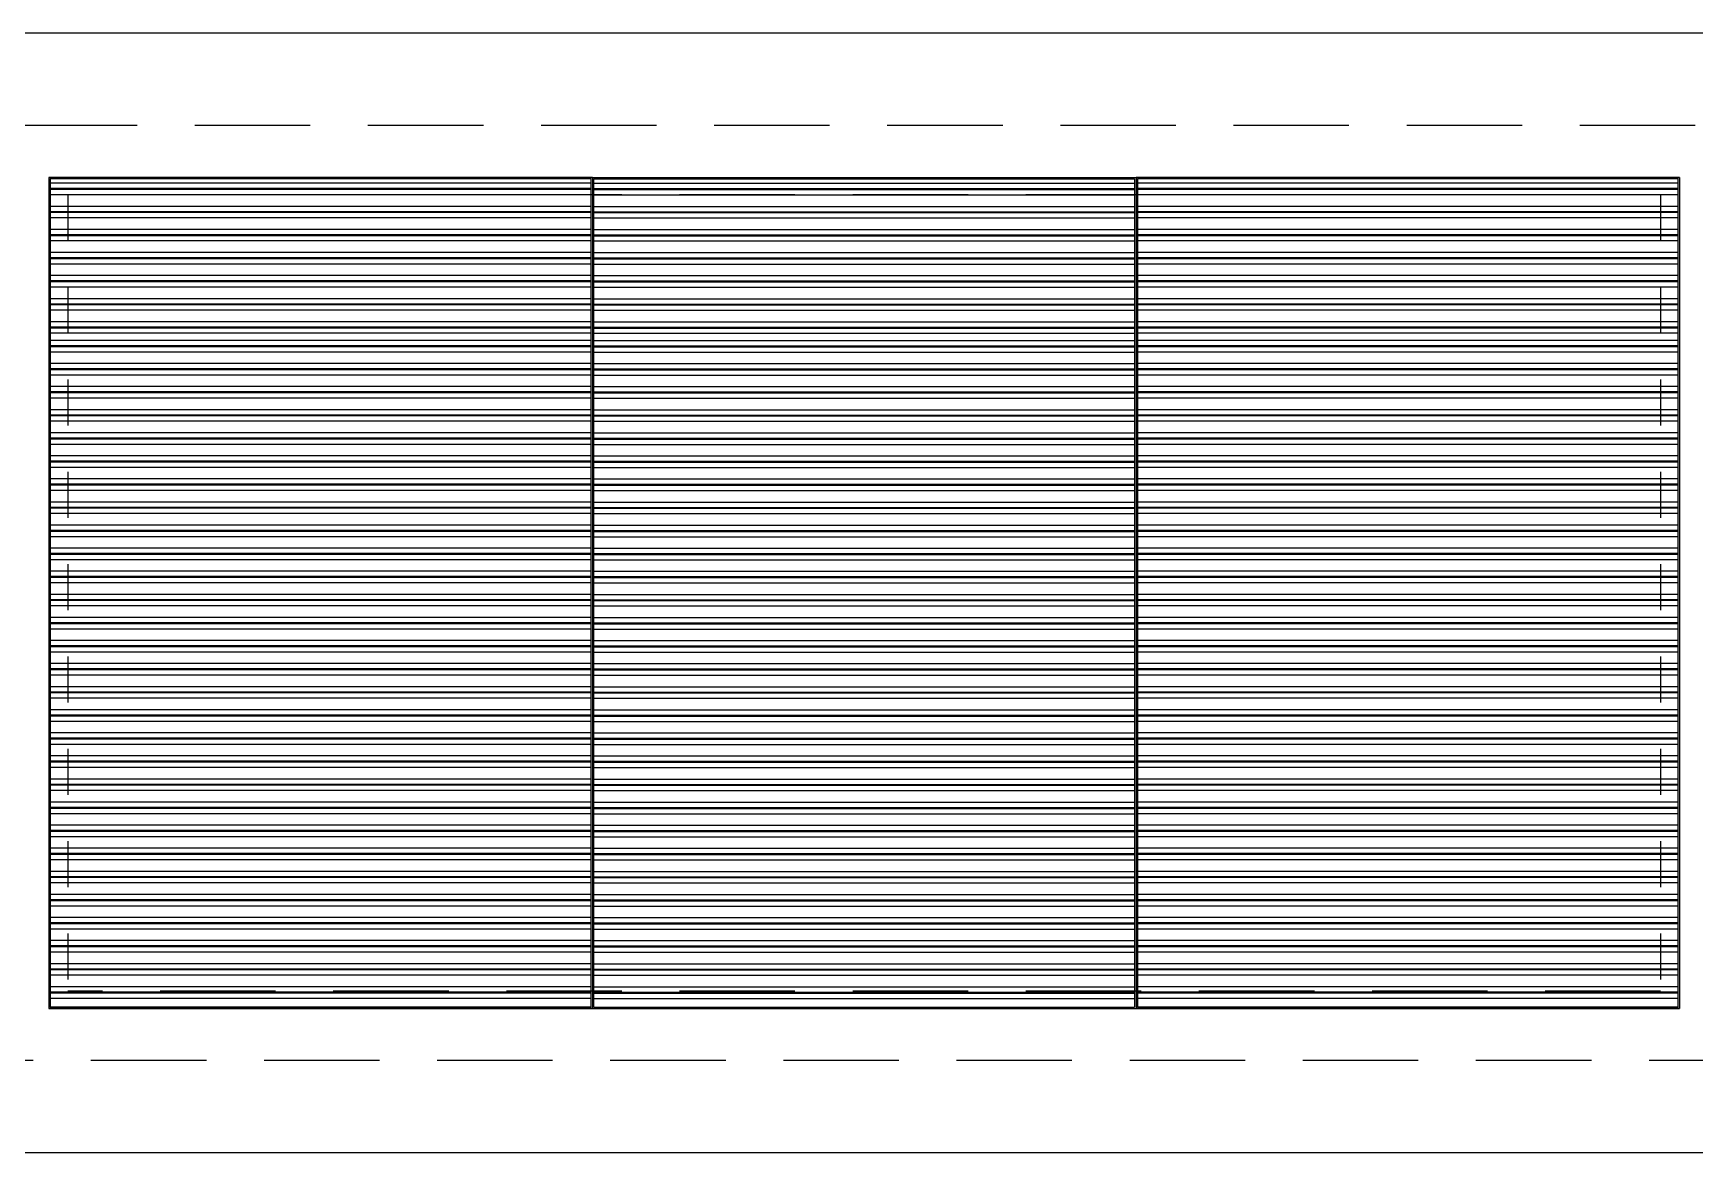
# Model space of a CAD drawing. Header units: millimetres. Extents: x 2128 to 2646, y 1972 to 2207.
# Drawn here: x 2375.836 to 2379.435, y 1990.965 to 1993.39 of the extents above; entities that cross this region are included whole.
import ezdxf

# ---------------------------------------------------------------- set-up
doc = ezdxf.new("R2010")
doc.units = ezdxf.units.MM
doc.linetypes.add('DASHDOT', pattern=[1, 0.5, -0.25, 0, -0.25])
doc.linetypes.add('HIDDEN', pattern=[0.375, 0.25, -0.125])
for name, color, linetype in [('AR-ESTC', 3, 'Continuous'), ('AR-ESTC-HATCH', 1, 'Continuous'), ('AR-PROJ', 1, 'HIDDEN'), ('DT-ESQ-CHAPA DOBRADA-V', 1, 'Continuous'), ('DT-ESQ-PERFIL T-V', 1, 'Continuous'), ('insercao', 4, 'Continuous')]:
    doc.layers.add(name, color=color, linetype=linetype)

# ---------------------------------------------------------------- blocks, each defined once
blk = doc.blocks.new('GR13-V')
at = {"layer": 'DT-ESQ-CHAPA DOBRADA-V'}
for p, q in [((1.1773, 1.8), (0, 1.8)), ((0, 1.8), (0, 0)), ((1.1773, 1.8), (1.1773, 0)), ((1.1773, 1.8), (2.3547, 1.8)), ((1.1773, 1.8), (1.1773, 0)), ((3.532, 1.8), (2.3547, 1.8)), ((2.3547, 1.8), (2.3547, 0)), ((2.3547, 1.8), (2.3547, 0)), ((3.532, 1.8), (3.532, 0)), ((1.1743, 1.797), (0.003, 1.797)), ((0.003, 1.797), (0.003, 0.003)), ((1.1743, 0.003), (1.1743, 1.797)), ((1.1803, 1.797), (2.3517, 1.797)), ((1.1803, 0.003), (1.1803, 1.797)), ((2.3517, 1.797), (2.3517, 0.003)), ((3.529, 1.797), (2.3577, 1.797)), ((2.3577, 1.797), (2.3577, 0.003)), ((3.529, 0.003), (3.529, 1.797)), ((1.1773, 0), (0, 0)), ((1.1743, 0.003), (0.003, 0.003)), ((1.1773, 0), (2.3547, 0)), ((1.1803, 0.003), (2.3517, 0.003)), ((3.532, 0), (2.3547, 0)), ((3.529, 0.003), (2.3577, 0.003))]:
    blk.add_line(p, q, dxfattribs=at)
at = {"layer": 'DT-ESQ-PERFIL T-V'}
for p, q in [((1.1743, 1.7875), (0.003, 1.7875)), ((1.1743, 1.776), (0.003, 1.776)), ((1.1743, 1.774), (0.003, 1.774)), ((1.1803, 1.7875), (2.3517, 1.7875)), ((1.1803, 1.776), (2.3517, 1.776)), ((1.1803, 1.774), (2.3517, 1.774)), ((3.529, 1.7875), (2.3577, 1.7875)), ((3.529, 1.776), (2.3577, 1.776)), ((3.529, 1.774), (2.3577, 1.774)), ((1.1743, 1.7625), (0.003, 1.7625)), ((1.1743, 1.7375), (0.003, 1.7375)), ((1.1803, 1.7625), (2.3517, 1.7625)), ((1.1803, 1.7375), (2.3517, 1.7375)), ((3.529, 1.7625), (2.3577, 1.7625)), ((3.529, 1.7375), (2.3577, 1.7375)), ((1.1743, 1.726), (0.003, 1.726)), ((1.1743, 1.724), (0.003, 1.724)), ((1.1743, 1.7125), (0.003, 1.7125)), ((1.1803, 1.726), (2.3517, 1.726)), ((1.1803, 1.724), (2.3517, 1.724)), ((1.1803, 1.7125), (2.3517, 1.7125)), ((3.529, 1.726), (2.3577, 1.726)), ((3.529, 1.724), (2.3577, 1.724)), ((3.529, 1.7125), (2.3577, 1.7125)), ((1.1743, 1.6875), (0.003, 1.6875)), ((1.1743, 1.676), (0.003, 1.676)), ((1.1743, 1.674), (0.003, 1.674)), ((1.1743, 1.6625), (0.003, 1.6625)), ((1.1803, 1.6875), (2.3517, 1.6875)), ((1.1803, 1.676), (2.3517, 1.676)), ((1.1803, 1.674), (2.3517, 1.674)), ((1.1803, 1.6625), (2.3517, 1.6625)), ((3.529, 1.6875), (2.3577, 1.6875)), ((3.529, 1.676), (2.3577, 1.676)), ((3.529, 1.674), (2.3577, 1.674)), ((3.529, 1.6625), (2.3577, 1.6625)), ((1.1743, 1.6375), (0.003, 1.6375)), ((1.1743, 1.626), (0.003, 1.626)), ((1.1743, 1.624), (0.003, 1.624)), ((1.1803, 1.6375), (2.3517, 1.6375)), ((1.1803, 1.626), (2.3517, 1.626)), ((1.1803, 1.624), (2.3517, 1.624)), ((3.529, 1.6375), (2.3577, 1.6375)), ((3.529, 1.626), (2.3577, 1.626)), ((3.529, 1.624), (2.3577, 1.624)), ((1.1743, 1.6125), (0.003, 1.6125)), ((1.1743, 1.5875), (0.003, 1.5875)), ((1.1803, 1.6125), (2.3517, 1.6125)), ((1.1803, 1.5875), (2.3517, 1.5875)), ((3.529, 1.6125), (2.3577, 1.6125)), ((3.529, 1.5875), (2.3577, 1.5875)), ((1.1743, 1.576), (0.003, 1.576)), ((1.1743, 1.574), (0.003, 1.574)), ((1.1743, 1.5625), (0.003, 1.5625)), ((1.1803, 1.576), (2.3517, 1.576)), ((1.1803, 1.574), (2.3517, 1.574)), ((1.1803, 1.5625), (2.3517, 1.5625)), ((3.529, 1.576), (2.3577, 1.576)), ((3.529, 1.574), (2.3577, 1.574)), ((3.529, 1.5625), (2.3577, 1.5625)), ((1.1743, 1.5375), (0.003, 1.5375)), ((1.1743, 1.526), (0.003, 1.526)), ((1.1743, 1.524), (0.003, 1.524)), ((1.1743, 1.5125), (0.003, 1.5125)), ((1.1803, 1.5375), (2.3517, 1.5375)), ((1.1803, 1.526), (2.3517, 1.526)), ((1.1803, 1.524), (2.3517, 1.524)), ((1.1803, 1.5125), (2.3517, 1.5125)), ((3.529, 1.5375), (2.3577, 1.5375)), ((3.529, 1.526), (2.3577, 1.526)), ((3.529, 1.524), (2.3577, 1.524)), ((3.529, 1.5125), (2.3577, 1.5125)), ((1.1743, 1.4875), (0.003, 1.4875)), ((1.1743, 1.476), (0.003, 1.476)), ((1.1803, 1.4875), (2.3517, 1.4875)), ((1.1803, 1.476), (2.3517, 1.476)), ((3.529, 1.4875), (2.3577, 1.4875)), ((3.529, 1.476), (2.3577, 1.476)), ((1.1743, 1.474), (0.003, 1.474)), ((1.1743, 1.4625), (0.003, 1.4625)), ((1.1743, 1.447), (0.003, 1.447)), ((1.1803, 1.474), (2.3517, 1.474)), ((1.1803, 1.4625), (2.3517, 1.4625)), ((1.1803, 1.447), (2.3517, 1.447)), ((3.529, 1.474), (2.3577, 1.474)), ((3.529, 1.4625), (2.3577, 1.4625)), ((3.529, 1.447), (2.3577, 1.447)), ((1.1743, 1.4355), (0.003, 1.4355)), ((1.1743, 1.4335), (0.003, 1.4335)), ((1.1743, 1.422), (0.003, 1.422)), ((1.1803, 1.4355), (2.3517, 1.4355)), ((1.1803, 1.4335), (2.3517, 1.4335)), ((1.1803, 1.422), (2.3517, 1.422)), ((3.529, 1.4355), (2.3577, 1.4355)), ((3.529, 1.4335), (2.3577, 1.4335)), ((3.529, 1.422), (2.3577, 1.422)), ((1.1743, 1.397), (0.003, 1.397)), ((1.1743, 1.3855), (0.003, 1.3855)), ((1.1743, 1.3835), (0.003, 1.3835)), ((1.1743, 1.372), (0.003, 1.372)), ((1.1803, 1.397), (2.3517, 1.397)), ((1.1803, 1.3855), (2.3517, 1.3855)), ((1.1803, 1.3835), (2.3517, 1.3835)), ((1.1803, 1.372), (2.3517, 1.372)), ((3.529, 1.397), (2.3577, 1.397)), ((3.529, 1.3855), (2.3577, 1.3855)), ((3.529, 1.3835), (2.3577, 1.3835)), ((3.529, 1.372), (2.3577, 1.372)), ((1.1743, 1.347), (0.003, 1.347)), ((1.1743, 1.3355), (0.003, 1.3355)), ((1.1743, 1.3335), (0.003, 1.3335)), ((1.1803, 1.347), (2.3517, 1.347)), ((1.1803, 1.3355), (2.3517, 1.3355)), ((1.1803, 1.3335), (2.3517, 1.3335)), ((3.529, 1.347), (2.3577, 1.347)), ((3.529, 1.3355), (2.3577, 1.3355)), ((3.529, 1.3335), (2.3577, 1.3335)), ((1.1743, 1.322), (0.003, 1.322)), ((1.1743, 1.297), (0.003, 1.297)), ((1.1803, 1.322), (2.3517, 1.322)), ((1.1803, 1.297), (2.3517, 1.297)), ((3.529, 1.322), (2.3577, 1.322)), ((3.529, 1.297), (2.3577, 1.297)), ((1.1743, 1.2855), (0.003, 1.2855)), ((1.1743, 1.2835), (0.003, 1.2835)), ((1.1743, 1.272), (0.003, 1.272)), ((1.1803, 1.2855), (2.3517, 1.2855)), ((1.1803, 1.2835), (2.3517, 1.2835)), ((1.1803, 1.272), (2.3517, 1.272)), ((3.529, 1.2855), (2.3577, 1.2855)), ((3.529, 1.2835), (2.3577, 1.2835)), ((3.529, 1.272), (2.3577, 1.272)), ((1.1743, 1.247), (0.003, 1.247)), ((1.1743, 1.2355), (0.003, 1.2355)), ((1.1743, 1.2335), (0.003, 1.2335)), ((1.1803, 1.247), (2.3517, 1.247)), ((1.1803, 1.2355), (2.3517, 1.2355)), ((1.1803, 1.2335), (2.3517, 1.2335)), ((3.529, 1.247), (2.3577, 1.247)), ((3.529, 1.2355), (2.3577, 1.2355)), ((3.529, 1.2335), (2.3577, 1.2335)), ((1.1743, 1.222), (0.003, 1.222)), ((1.1743, 1.197), (0.003, 1.197)), ((1.1803, 1.222), (2.3517, 1.222)), ((1.1803, 1.197), (2.3517, 1.197)), ((3.529, 1.222), (2.3577, 1.222)), ((3.529, 1.197), (2.3577, 1.197)), ((1.1743, 1.1855), (0.003, 1.1855)), ((1.1743, 1.1835), (0.003, 1.1835)), ((1.1743, 1.172), (0.003, 1.172)), ((1.1803, 1.1855), (2.3517, 1.1855)), ((1.1803, 1.1835), (2.3517, 1.1835)), ((1.1803, 1.172), (2.3517, 1.172)), ((3.529, 1.1855), (2.3577, 1.1855)), ((3.529, 1.1835), (2.3577, 1.1835)), ((3.529, 1.172), (2.3577, 1.172)), ((1.1743, 1.147), (0.003, 1.147)), ((1.1743, 1.1355), (0.003, 1.1355)), ((1.1743, 1.1335), (0.003, 1.1335)), ((1.1743, 1.122), (0.003, 1.122)), ((1.1803, 1.147), (2.3517, 1.147)), ((1.1803, 1.1355), (2.3517, 1.1355)), ((1.1803, 1.1335), (2.3517, 1.1335)), ((1.1803, 1.122), (2.3517, 1.122)), ((3.529, 1.147), (2.3577, 1.147)), ((3.529, 1.1355), (2.3577, 1.1355)), ((3.529, 1.1335), (2.3577, 1.1335)), ((3.529, 1.122), (2.3577, 1.122)), ((1.1743, 1.097), (0.003, 1.097)), ((1.1743, 1.0855), (0.003, 1.0855)), ((1.1743, 1.0835), (0.003, 1.0835)), ((1.1803, 1.097), (2.3517, 1.097)), ((1.1803, 1.0855), (2.3517, 1.0855)), ((1.1803, 1.0835), (2.3517, 1.0835)), ((3.529, 1.097), (2.3577, 1.097)), ((3.529, 1.0855), (2.3577, 1.0855)), ((3.529, 1.0835), (2.3577, 1.0835)), ((1.1743, 1.072), (0.003, 1.072)), ((1.1743, 1.047), (0.003, 1.047)), ((1.1803, 1.072), (2.3517, 1.072)), ((1.1803, 1.047), (2.3517, 1.047)), ((3.529, 1.072), (2.3577, 1.072)), ((3.529, 1.047), (2.3577, 1.047)), ((1.1743, 1.0355), (0.003, 1.0355)), ((1.1743, 1.0335), (0.003, 1.0335)), ((1.1743, 1.022), (0.003, 1.022)), ((1.1803, 1.0355), (2.3517, 1.0355)), ((1.1803, 1.0335), (2.3517, 1.0335)), ((1.1803, 1.022), (2.3517, 1.022)), ((3.529, 1.0355), (2.3577, 1.0355)), ((3.529, 1.0335), (2.3577, 1.0335)), ((3.529, 1.022), (2.3577, 1.022)), ((1.1743, 0.997), (0.003, 0.997)), ((1.1743, 0.9855), (0.003, 0.9855)), ((1.1743, 0.9835), (0.003, 0.9835)), ((1.1743, 0.972), (0.003, 0.972)), ((1.1803, 0.997), (2.3517, 0.997)), ((1.1803, 0.9855), (2.3517, 0.9855)), ((1.1803, 0.9835), (2.3517, 0.9835)), ((1.1803, 0.972), (2.3517, 0.972)), ((3.529, 0.997), (2.3577, 0.997)), ((3.529, 0.9855), (2.3577, 0.9855)), ((3.529, 0.9835), (2.3577, 0.9835)), ((3.529, 0.972), (2.3577, 0.972)), ((1.1743, 0.947), (0.003, 0.947)), ((1.1803, 0.947), (2.3517, 0.947)), ((3.529, 0.947), (2.3577, 0.947)), ((1.1743, 0.9355), (0.003, 0.9355)), ((1.1743, 0.9335), (0.003, 0.9335)), ((1.1743, 0.922), (0.003, 0.922)), ((1.1803, 0.9355), (2.3517, 0.9355)), ((1.1803, 0.9335), (2.3517, 0.9335)), ((1.1803, 0.922), (2.3517, 0.922)), ((3.529, 0.9355), (2.3577, 0.9355)), ((3.529, 0.9335), (2.3577, 0.9335)), ((3.529, 0.922), (2.3577, 0.922)), ((1.1743, 0.897), (0.003, 0.897)), ((1.1743, 0.8855), (0.003, 0.8855)), ((1.1743, 0.8835), (0.003, 0.8835)), ((1.1743, 0.872), (0.003, 0.872)), ((1.1803, 0.897), (2.3517, 0.897)), ((1.1803, 0.8855), (2.3517, 0.8855)), ((1.1803, 0.8835), (2.3517, 0.8835)), ((1.1803, 0.872), (2.3517, 0.872)), ((3.529, 0.897), (2.3577, 0.897)), ((3.529, 0.8855), (2.3577, 0.8855)), ((3.529, 0.8835), (2.3577, 0.8835)), ((3.529, 0.872), (2.3577, 0.872)), ((1.1743, 0.847), (0.003, 0.847)), ((1.1743, 0.8355), (0.003, 0.8355)), ((1.1743, 0.8335), (0.003, 0.8335)), ((1.1803, 0.847), (2.3517, 0.847)), ((1.1803, 0.8355), (2.3517, 0.8355)), ((1.1803, 0.8335), (2.3517, 0.8335)), ((3.529, 0.847), (2.3577, 0.847)), ((3.529, 0.8355), (2.3577, 0.8355)), ((3.529, 0.8335), (2.3577, 0.8335)), ((1.1743, 0.822), (0.003, 0.822)), ((1.1743, 0.797), (0.003, 0.797)), ((1.1803, 0.822), (2.3517, 0.822)), ((1.1803, 0.797), (2.3517, 0.797)), ((3.529, 0.822), (2.3577, 0.822)), ((3.529, 0.797), (2.3577, 0.797)), ((1.1743, 0.7855), (0.003, 0.7855)), ((1.1743, 0.7835), (0.003, 0.7835)), ((1.1743, 0.772), (0.003, 0.772)), ((1.1803, 0.7855), (2.3517, 0.7855)), ((1.1803, 0.7835), (2.3517, 0.7835)), ((1.1803, 0.772), (2.3517, 0.772)), ((3.529, 0.7855), (2.3577, 0.7855)), ((3.529, 0.7835), (2.3577, 0.7835)), ((3.529, 0.772), (2.3577, 0.772)), ((1.1743, 0.747), (0.003, 0.747)), ((1.1743, 0.7355), (0.003, 0.7355)), ((1.1743, 0.7335), (0.003, 0.7335)), ((1.1743, 0.722), (0.003, 0.722)), ((1.1803, 0.747), (2.3517, 0.747)), ((1.1803, 0.7355), (2.3517, 0.7355)), ((1.1803, 0.7335), (2.3517, 0.7335)), ((1.1803, 0.722), (2.3517, 0.722)), ((3.529, 0.747), (2.3577, 0.747)), ((3.529, 0.7355), (2.3577, 0.7355)), ((3.529, 0.7335), (2.3577, 0.7335)), ((3.529, 0.722), (2.3577, 0.722)), ((1.1743, 0.697), (0.003, 0.697)), ((1.1743, 0.6855), (0.003, 0.6855)), ((1.1803, 0.697), (2.3517, 0.697)), ((1.1803, 0.6855), (2.3517, 0.6855)), ((3.529, 0.697), (2.3577, 0.697)), ((3.529, 0.6855), (2.3577, 0.6855)), ((1.1743, 0.6835), (0.003, 0.6835)), ((1.1743, 0.672), (0.003, 0.672)), ((1.1803, 0.6835), (2.3517, 0.6835)), ((1.1803, 0.672), (2.3517, 0.672)), ((3.529, 0.6835), (2.3577, 0.6835)), ((3.529, 0.672), (2.3577, 0.672)), ((1.1743, 0.647), (0.003, 0.647)), ((1.1743, 0.6355), (0.003, 0.6355)), ((1.1743, 0.6335), (0.003, 0.6335)), ((1.1743, 0.622), (0.003, 0.622)), ((1.1803, 0.647), (2.3517, 0.647)), ((1.1803, 0.6355), (2.3517, 0.6355)), ((1.1803, 0.6335), (2.3517, 0.6335)), ((1.1803, 0.622), (2.3517, 0.622)), ((3.529, 0.647), (2.3577, 0.647)), ((3.529, 0.6355), (2.3577, 0.6355)), ((3.529, 0.6335), (2.3577, 0.6335)), ((3.529, 0.622), (2.3577, 0.622)), ((1.1743, 0.597), (0.003, 0.597)), ((1.1743, 0.5855), (0.003, 0.5855)), ((1.1743, 0.5835), (0.003, 0.5835)), ((1.1803, 0.597), (2.3517, 0.597)), ((1.1803, 0.5855), (2.3517, 0.5855)), ((1.1803, 0.5835), (2.3517, 0.5835)), ((3.529, 0.597), (2.3577, 0.597)), ((3.529, 0.5855), (2.3577, 0.5855)), ((3.529, 0.5835), (2.3577, 0.5835)), ((1.1743, 0.572), (0.003, 0.572)), ((1.1743, 0.547), (0.003, 0.547)), ((1.1803, 0.572), (2.3517, 0.572)), ((1.1803, 0.547), (2.3517, 0.547)), ((3.529, 0.572), (2.3577, 0.572)), ((3.529, 0.547), (2.3577, 0.547)), ((1.1743, 0.5355), (0.003, 0.5355)), ((1.1743, 0.5335), (0.003, 0.5335)), ((1.1743, 0.522), (0.003, 0.522)), ((1.1803, 0.5355), (2.3517, 0.5355)), ((1.1803, 0.5335), (2.3517, 0.5335)), ((1.1803, 0.522), (2.3517, 0.522)), ((3.529, 0.5355), (2.3577, 0.5355)), ((3.529, 0.5335), (2.3577, 0.5335)), ((3.529, 0.522), (2.3577, 0.522)), ((1.1743, 0.497), (0.003, 0.497)), ((1.1743, 0.4855), (0.003, 0.4855)), ((1.1743, 0.4835), (0.003, 0.4835)), ((1.1743, 0.472), (0.003, 0.472)), ((1.1803, 0.497), (2.3517, 0.497)), ((1.1803, 0.4855), (2.3517, 0.4855)), ((1.1803, 0.4835), (2.3517, 0.4835)), ((1.1803, 0.472), (2.3517, 0.472)), ((3.529, 0.497), (2.3577, 0.497)), ((3.529, 0.4855), (2.3577, 0.4855)), ((3.529, 0.4835), (2.3577, 0.4835)), ((3.529, 0.472), (2.3577, 0.472)), ((1.1743, 0.447), (0.003, 0.447)), ((1.1743, 0.4355), (0.003, 0.4355)), ((1.1743, 0.4335), (0.003, 0.4335)), ((1.1803, 0.447), (2.3517, 0.447)), ((1.1803, 0.4355), (2.3517, 0.4355)), ((1.1803, 0.4335), (2.3517, 0.4335)), ((3.529, 0.447), (2.3577, 0.447)), ((3.529, 0.4355), (2.3577, 0.4355)), ((3.529, 0.4335), (2.3577, 0.4335)), ((1.1743, 0.422), (0.003, 0.422)), ((1.1743, 0.397), (0.003, 0.397)), ((1.1803, 0.422), (2.3517, 0.422)), ((1.1803, 0.397), (2.3517, 0.397)), ((3.529, 0.422), (2.3577, 0.422)), ((3.529, 0.397), (2.3577, 0.397)), ((1.1743, 0.3855), (0.003, 0.3855)), ((1.1743, 0.3835), (0.003, 0.3835)), ((1.1743, 0.372), (0.003, 0.372)), ((1.1803, 0.3855), (2.3517, 0.3855)), ((1.1803, 0.3835), (2.3517, 0.3835)), ((1.1803, 0.372), (2.3517, 0.372)), ((3.529, 0.3855), (2.3577, 0.3855)), ((3.529, 0.3835), (2.3577, 0.3835)), ((3.529, 0.372), (2.3577, 0.372)), ((1.1743, 0.347), (0.003, 0.347)), ((1.1743, 0.3355), (0.003, 0.3355)), ((1.1743, 0.3335), (0.003, 0.3335)), ((1.1803, 0.347), (2.3517, 0.347)), ((1.1803, 0.3355), (2.3517, 0.3355)), ((1.1803, 0.3335), (2.3517, 0.3335)), ((3.529, 0.347), (2.3577, 0.347)), ((3.529, 0.3355), (2.3577, 0.3355)), ((3.529, 0.3335), (2.3577, 0.3335)), ((1.1743, 0.322), (0.003, 0.322)), ((1.1743, 0.297), (0.003, 0.297)), ((1.1803, 0.322), (2.3517, 0.322)), ((1.1803, 0.297), (2.3517, 0.297)), ((3.529, 0.322), (2.3577, 0.322)), ((3.529, 0.297), (2.3577, 0.297)), ((1.1743, 0.2855), (0.003, 0.2855)), ((1.1743, 0.2835), (0.003, 0.2835)), ((1.1743, 0.272), (0.003, 0.272)), ((1.1803, 0.2855), (2.3517, 0.2855)), ((1.1803, 0.2835), (2.3517, 0.2835)), ((1.1803, 0.272), (2.3517, 0.272)), ((3.529, 0.2855), (2.3577, 0.2855)), ((3.529, 0.2835), (2.3577, 0.2835)), ((3.529, 0.272), (2.3577, 0.272)), ((1.1743, 0.247), (0.003, 0.247)), ((1.1743, 0.2355), (0.003, 0.2355)), ((1.1743, 0.2335), (0.003, 0.2335)), ((1.1743, 0.222), (0.003, 0.222)), ((1.1803, 0.247), (2.3517, 0.247)), ((1.1803, 0.2355), (2.3517, 0.2355)), ((1.1803, 0.2335), (2.3517, 0.2335)), ((1.1803, 0.222), (2.3517, 0.222)), ((3.529, 0.247), (2.3577, 0.247)), ((3.529, 0.2355), (2.3577, 0.2355)), ((3.529, 0.2335), (2.3577, 0.2335)), ((3.529, 0.222), (2.3577, 0.222)), ((1.1743, 0.197), (0.003, 0.197)), ((1.1743, 0.1855), (0.003, 0.1855)), ((1.1743, 0.1835), (0.003, 0.1835)), ((1.1803, 0.197), (2.3517, 0.197)), ((1.1803, 0.1855), (2.3517, 0.1855)), ((1.1803, 0.1835), (2.3517, 0.1835)), ((3.529, 0.197), (2.3577, 0.197)), ((3.529, 0.1855), (2.3577, 0.1855)), ((3.529, 0.1835), (2.3577, 0.1835)), ((1.1743, 0.172), (0.003, 0.172)), ((1.1743, 0.147), (0.003, 0.147)), ((1.1803, 0.172), (2.3517, 0.172)), ((1.1803, 0.147), (2.3517, 0.147)), ((3.529, 0.172), (2.3577, 0.172)), ((3.529, 0.147), (2.3577, 0.147)), ((1.1743, 0.1355), (0.003, 0.1355)), ((1.1743, 0.1335), (0.003, 0.1335)), ((1.1743, 0.122), (0.003, 0.122)), ((1.1803, 0.1355), (2.3517, 0.1355)), ((1.1803, 0.1335), (2.3517, 0.1335)), ((1.1803, 0.122), (2.3517, 0.122)), ((3.529, 0.1355), (2.3577, 0.1355)), ((3.529, 0.1335), (2.3577, 0.1335)), ((3.529, 0.122), (2.3577, 0.122)), ((1.1743, 0.097), (0.003, 0.097)), ((1.1743, 0.0855), (0.003, 0.0855)), ((1.1743, 0.0835), (0.003, 0.0835)), ((1.1743, 0.072), (0.003, 0.072)), ((1.1803, 0.097), (2.3517, 0.097)), ((1.1803, 0.0855), (2.3517, 0.0855)), ((1.1803, 0.0835), (2.3517, 0.0835)), ((1.1803, 0.072), (2.3517, 0.072)), ((3.529, 0.097), (2.3577, 0.097)), ((3.529, 0.0855), (2.3577, 0.0855)), ((3.529, 0.0835), (2.3577, 0.0835)), ((3.529, 0.072), (2.3577, 0.072)), ((1.1743, 0.047), (0.003, 0.047)), ((1.1803, 0.047), (2.3517, 0.047)), ((3.529, 0.047), (2.3577, 0.047)), ((1.1743, 0.0355), (0.003, 0.0355)), ((1.1743, 0.0335), (0.003, 0.0335)), ((1.1743, 0.022), (0.003, 0.022)), ((1.1773, 0), (1.1773, 0)), ((1.1773, 0), (1.1773, 0)), ((1.1803, 0.0355), (2.3517, 0.0355)), ((1.1803, 0.0335), (2.3517, 0.0335)), ((1.1803, 0.022), (2.3517, 0.022)), ((3.529, 0.0355), (2.3577, 0.0355)), ((3.529, 0.0335), (2.3577, 0.0335)), ((3.529, 0.022), (2.3577, 0.022)), ((3.532, 0), (3.532, 0))]:
    blk.add_line(p, q, dxfattribs=at)
blk = doc.blocks.new('SUBESTAÇÃO-VISTA DE COBERTURA')
at = {"layer": 'AR-ESTC'}
for p, q in [((0.276, -4.45), (-14.676, -4.45)), ((-10.766, -4.7625), (-10.766, -6.5625)), ((-10.766, -4.7625), (-7.234, -4.7625)), ((-7.234, -4.7625), (-7.234, -6.5625)), ((-10.766, -6.5625), (-7.234, -6.5625)), ((0.276, -6.875), (-14.676, -6.875))]:
    blk.add_line(p, q, dxfattribs=at)
at = {"layer": 'AR-PROJ'}
for p, q in [((-0.075, -4.65), (-14.325, -4.65)), ((-7.275, -4.8), (-10.725, -4.8)), ((-7.275, -6.525), (-10.725, -6.525)), ((0.075, -6.675), (-14.475, -6.675))]:
    blk.add_line(p, q, dxfattribs=at)
at = {"layer": 'AR-PROJ', "linetype": 'DASHDOT', "ltscale": 0.01}
for p, q in [((-10.725, -4.8), (-10.725, -6.525)), ((-7.275, -4.8), (-7.275, -6.525))]:
    blk.add_line(p, q, dxfattribs=at)
at = {"layer": 'AR-ESTC-HATCH'}
blk.add_blockref('GR13-V', (-10.766, -6.5625), dxfattribs=at)

msp = doc.modelspace()

# ---------------------------------------------------------------- block references
at = {"layer": 'insercao', "ltscale": 10}
msp.add_blockref('SUBESTAÇÃO-VISTA DE COBERTURA', (2386.6365, 1997.8401), dxfattribs=at)

doc.saveas('drawing.dxf')
